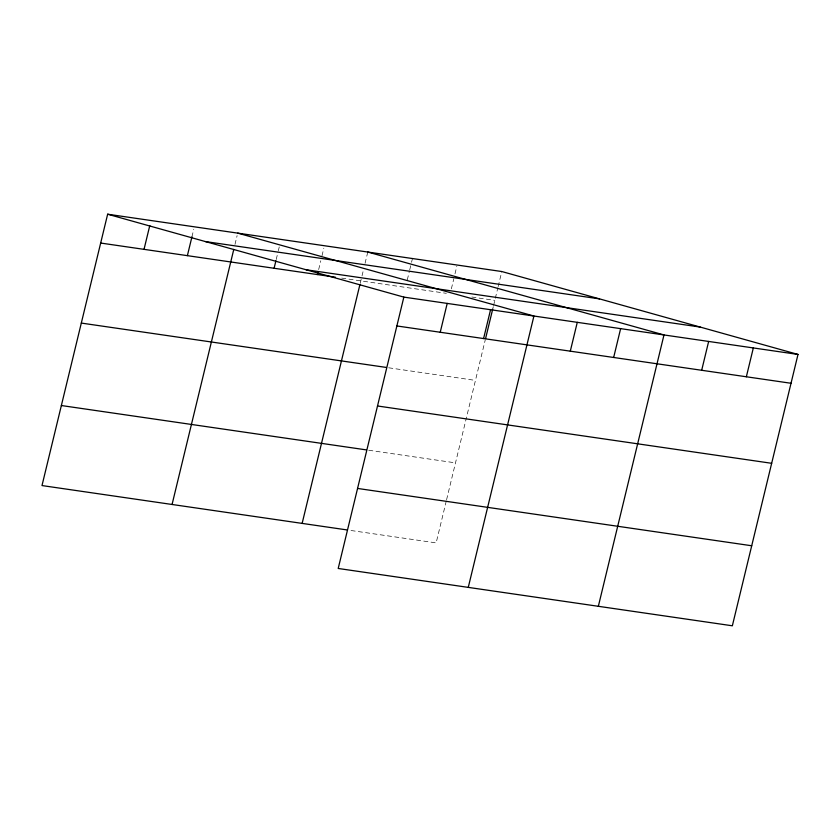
<?xml version="1.0" encoding="UTF-8"?>
<svg xmlns="http://www.w3.org/2000/svg" width="840" height="840" viewBox="0 0 840 840"><rect width="100%" height="100%" fill="white"/><g stroke="black" fill="none" stroke-linecap="round" stroke-linejoin="round"><path stroke-width="0.63" stroke-dasharray="4.2 3.15" d="M191.929 236.849L193.757 229.331M234.99 244.409L237.111 235.631M276.224 259.486L278.04 251.969M278.344 250.719L279.258 246.95M318.665 269.556L320.786 260.778M322.004 255.77L323.82 248.241M360.192 283.416L361.715 277.116M362.019 275.867L363.542 269.598M365.054 263.329L367.784 252.042M407.295 279.856L409.427 271.079M409.721 269.819L411.243 263.55M411.548 262.3L412.451 258.541M451.364 288.855L453.789 278.828M454.997 273.808L456.824 266.291M446.292 500.966L436.149 542.892L349.356 530.271M446.596 499.695L485.289 339.749M492.671 309.267L493.28 306.726M493.584 305.456L497.847 287.837M498.152 286.577L501.795 271.53M341.681 278.093L446.324 293.318M471.849 297.024L494.823 300.373M388.668 367.784L475.461 380.405M368.718 450.24L455.511 462.861"/><path stroke-width="1.26" d="M798 354.438L403.851 297.108L338.205 568.47L732.354 625.79L798 354.438L501.795 271.53L107.646 214.21L42 485.562L346.805 529.893M144.028 249.354L149.793 225.53M187.383 255.654L191.929 236.849M172.064 504.483L233.772 249.428M274.092 268.264L275.919 260.747M317.457 274.575L318.056 272.066M302.137 523.404L359.887 284.687M440.233 332.252L447.206 303.419M483.588 338.562L490.57 309.719M485.594 338.478L492.671 309.267M468.269 587.38L533.925 316.029L237.72 233.121M570.297 351.173L577.279 322.329M613.662 357.473L620.634 328.639M598.343 606.301L663.989 334.94L367.784 252.042M701.683 370.282L708.655 341.439M746.351 376.772L753.333 347.939M205.401 241.563L599.54 298.893M306.106 269.756L700.255 327.075M100.674 243.044L335.307 277.169M396.879 325.952L791.028 383.271M81.312 323.075L386.117 367.406M377.517 405.983L771.666 463.302M61.362 405.531L366.167 449.862M357.567 488.439L751.716 545.759M107.646 214.21L403.851 297.108"/></g></svg>
